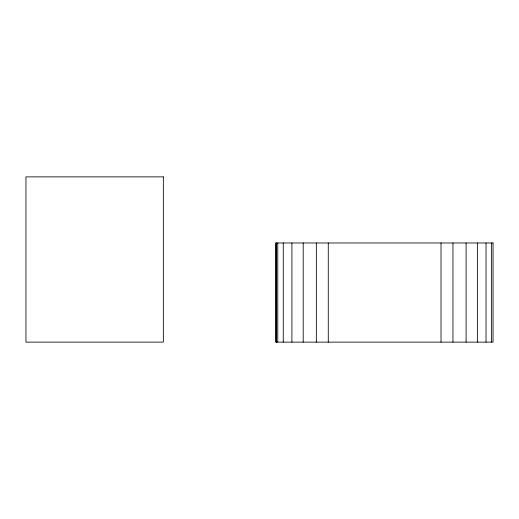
<?xml version="1.0" encoding="UTF-8"?>
<svg xmlns="http://www.w3.org/2000/svg" width="519" height="519" viewBox="0 0 519 519"><rect width="100%" height="100%" fill="white"/><g stroke="black" fill="none" stroke-linecap="round" stroke-linejoin="round"><path stroke-width="0.78" d="M491.48 242.976L491.48 342.125M486.037 242.976L486.037 342.125M477.376 242.976L477.376 342.125M466.094 242.976L466.094 342.125M452.951 242.976L452.951 342.125M441.014 242.976L441.014 342.125M328.274 242.976L328.274 342.125M316.337 242.976L316.337 342.125M303.2 242.976L303.2 342.125M291.912 242.976L291.912 342.125M283.257 242.976L283.257 342.125M277.775 242.976L277.775 342.125M276.264 242.976L276.264 342.125M276.082 242.976L276.102 342.125M163.342 176.875L25.95 176.875L25.95 342.125L163.342 342.125L163.342 176.875M493.05 242.976L275.92 242.976L275.92 342.125L493.05 342.125L493.05 242.976"/></g></svg>
